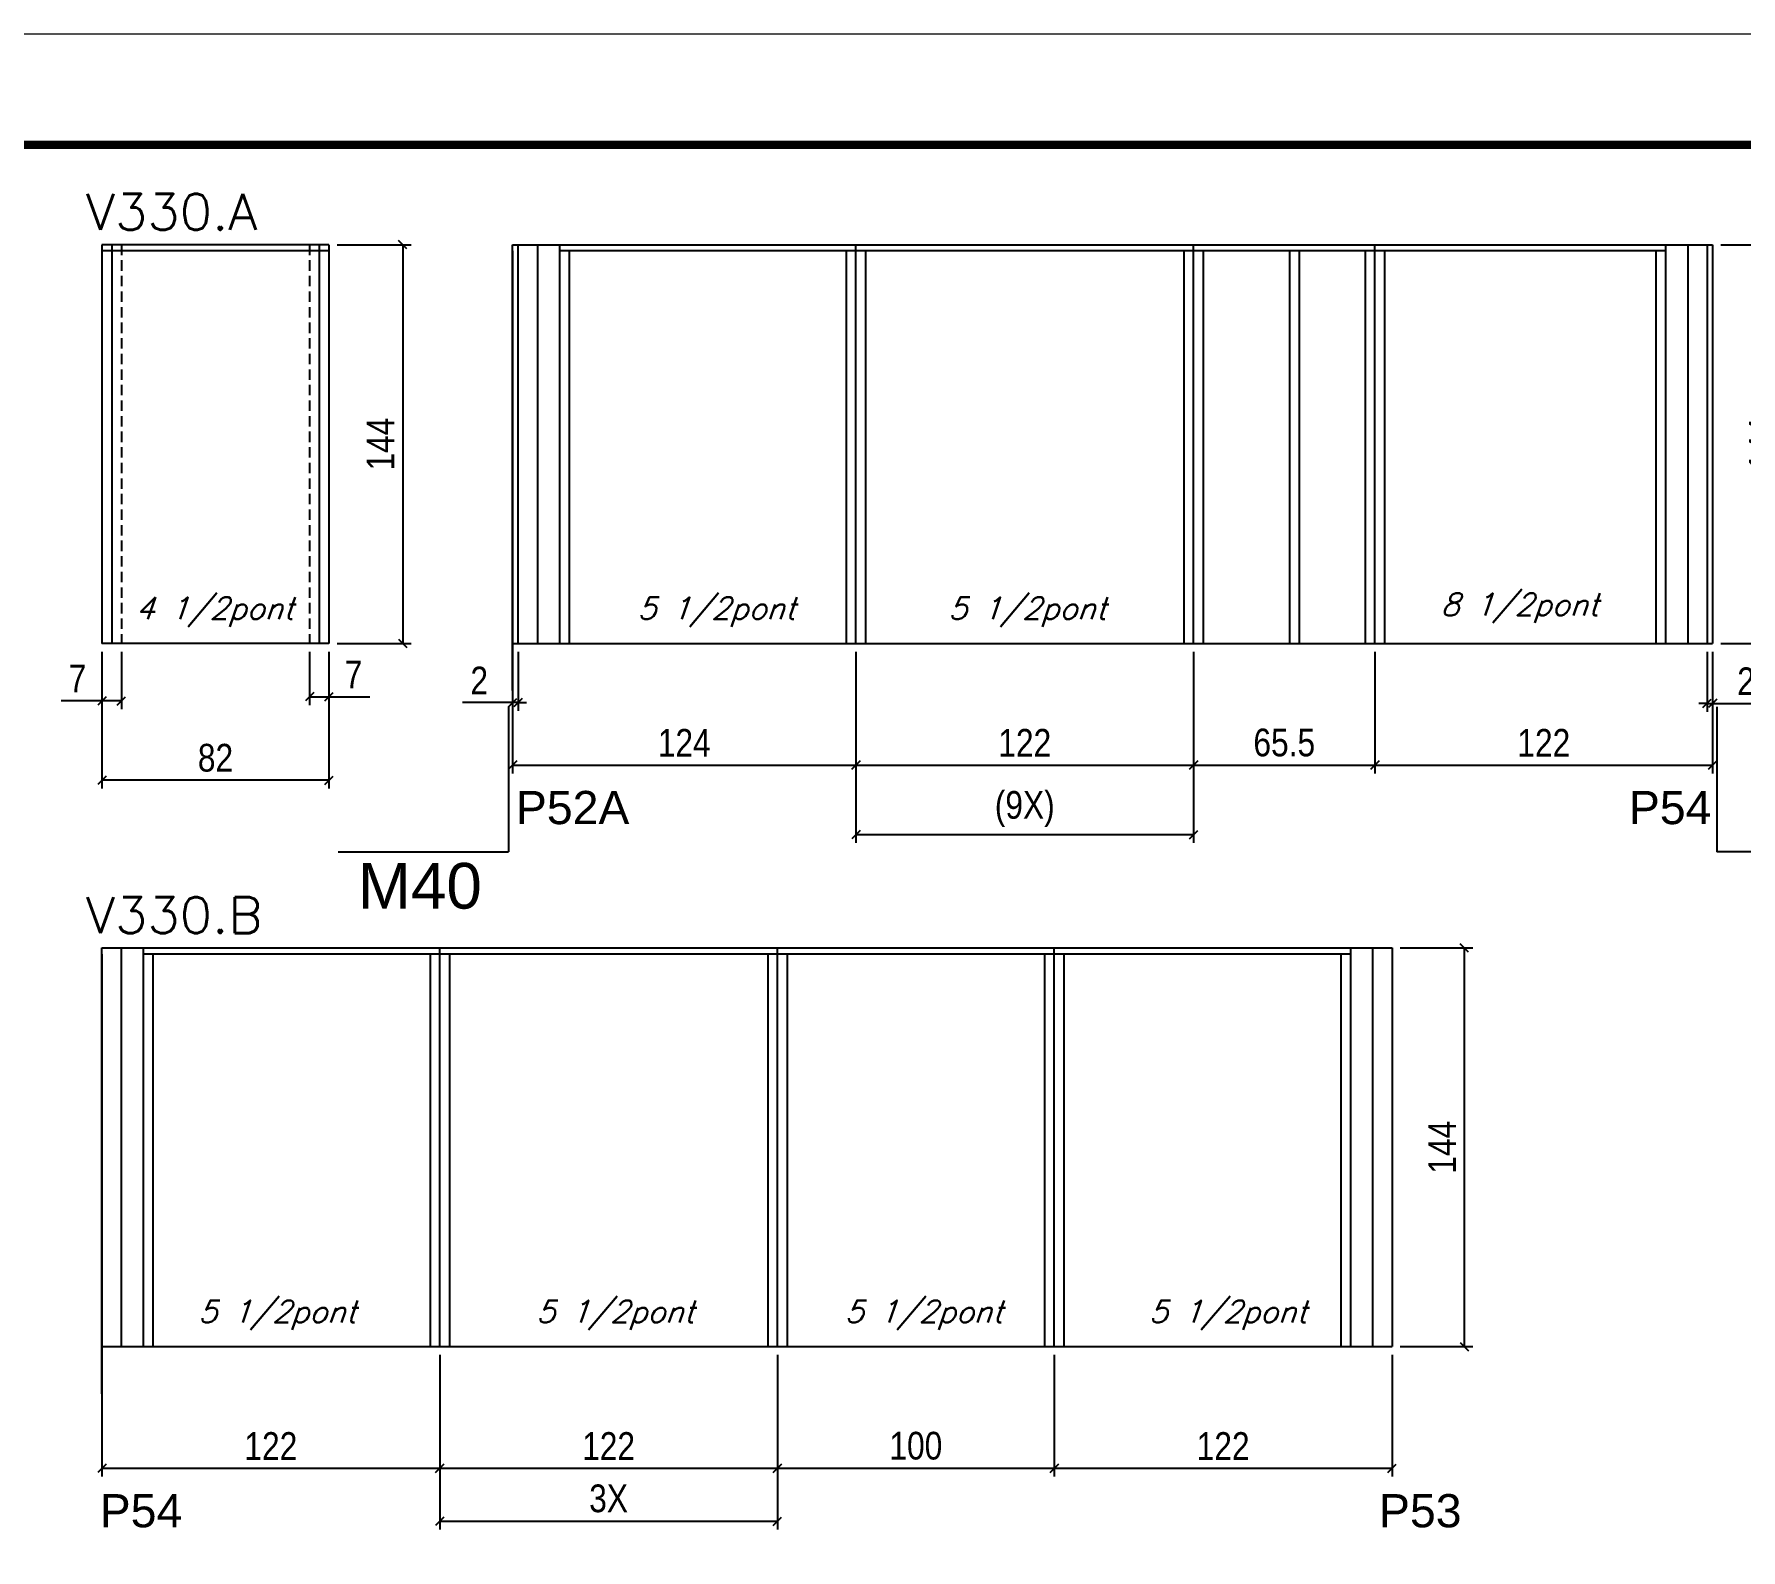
# Model space of a CAD drawing. Extents: x 137137 to 143418, y 10464 to 34486.
# Drawn here: x 142254 to 142871, y 23601 to 24149 of the extents above; entities that cross this region are included whole.
import ezdxf

# ---------------------------------------------------------------- set-up
doc = ezdxf.new("R2010")
doc.units = 0
doc.linetypes.add('DASHED', pattern=[0.75, 0.5, -0.25])
doc.linetypes.add('HIDDEN', pattern=[0.375, 0.25, -0.125])
for name, color, linetype in [('5', 5, 'Continuous'), ('COTA', 241, 'Continuous'), ('NOMENCLATURA', 7, 'Continuous'), ('Painéis', 200, 'Continuous'), ('SARR_2.2x7', 40, 'Continuous'), ('SARR_3.5x7', 81, 'Continuous'), ('texto', 7, 'Continuous')]:
    doc.layers.add(name, color=color, linetype=linetype)
for name, color, linetype, lineweight in [('Folhas', 255, 'Continuous', 9), ('SARRAFO DE PRESSAO', 251, 'DASHED', 9), ('Texto Seção', 7, 'Continuous', 15)]:
    doc.layers.add(name, color=color, linetype=linetype, lineweight=lineweight)
doc.styles.add('COTA TECNICA', font='techl___.ttf', dxfattribs={"height": 10})
doc.styles.add('REGUA-120', font='ROMANS.shx', dxfattribs={"height": 15})
doc.styles.add('Romans', font='romans.shx')
doc.styles.get("Standard").update_dxf_attribs({"font": 'arial.ttf'})
doc.dimstyles.new('PAINEL', dxfattribs={"dimtxt": 10, "dimasz": 3, "dimexe": 3, "dimexo": 3, "dimgap": 3, "dimtad": 1, "dimdec": 1, "dimzin": 12, "dimdsep": 46, "dimtxsty": 'COTA TECNICA', "dimblk1": 'OBLIQUE', "dimblk2": 'OBLIQUE', "dimsah": 1, "dimcen": 0.9, "dimclrd": 4, "dimclre": 4, "dimclrt": 240, "dimadec": 1, "dimazin": 3, "dimtfac": 1, "dimtdec": 1, "dimtmove": 0, "dimatfit": 3, "dimfxl": 1, "dimtolj": 1, "dimtzin": 12, "dimarcsym": 0})

# ---------------------------------------------------------------- blocks, each defined once
blk = doc.blocks.new('9999999999')
at = {"layer": 'Folhas'}
blk.add_lwpolyline([(98138.98, 34190.21), (99623.98, 34190.21), (99623.98, 35240.21), (98138.98, 35240.21)], close=True, dxfattribs=at)
at = {"layer": 'Folhas', "color": 30, "const_width": 3}
blk.add_lwpolyline([(98213.98, 34230.21), (99583.98, 34230.21), (99583.98, 35200.21), (98213.98, 35200.21)], close=True, dxfattribs=at)
blk = doc.blocks.new('_Oblique')
at = {"color": 0, "linetype": 'ByBlock', "lineweight": -2}
blk.add_line((-0.5, -0.5), (0.5, 0.5), dxfattribs=at)
blk = doc.blocks.new('*D1143')
at = {"layer": 'COTA', "color": 4, "linetype": 'ByBlock', "lineweight": -2, "transparency": 16777216}
for p, q in [((142426.86, 23937.98), (142426.86, 23881.58)), ((142550.86, 23925.53), (142550.86, 23881.58)), ((142426.86, 23884.58), (142550.86, 23884.58))]:
    blk.add_line(p, q, dxfattribs=at)
at = {"layer": 'Defpoints', "color": 0, "linetype": 'ByBlock', "transparency": 16777216}
for p in [(142426.86, 23940.98), (142550.86, 23928.53), (142550.86, 23884.58)]:
    blk.add_point(p, dxfattribs=at)
at = {"layer": 'COTA', "color": 4, "linetype": 'ByBlock', "lineweight": -2, "transparency": 16777216, "xscale": 3, "yscale": 3, "zscale": 3, "rotation": 180}
blk.add_blockref('_Oblique', (142426.86, 23884.58), dxfattribs=at)
at = {"layer": 'COTA', "color": 4, "linetype": 'ByBlock', "lineweight": -2, "transparency": 16777216, "xscale": 3, "yscale": 3, "zscale": 3}
blk.add_blockref('_Oblique', (142550.86, 23884.58), dxfattribs=at)
at = {"layer": 'COTA', "color": 240, "linetype": 'ByBlock', "transparency": 16777216, "insert": (142488.86, 23892.65), "char_height": 10, "attachment_point": 5, "style": 'COTA TECNICA'}
blk.add_mtext('\\A1;124', dxfattribs=at)
blk = doc.blocks.new('*D1162')
at = {"layer": 'COTA', "color": 4, "lineweight": -2, "ltscale": 25, "transparency": 16777216}
for p, q in [((142550.86, 23925.53), (142550.86, 23856.5)), ((142672.86, 23925.53), (142672.86, 23856.5)), ((142550.86, 23859.5), (142672.86, 23859.5))]:
    blk.add_line(p, q, dxfattribs=at)
at = {"layer": 'Defpoints', "color": 0, "ltscale": 25, "transparency": 16777216}
for p in [(142550.86, 23928.53), (142672.86, 23928.53), (142672.86, 23859.5)]:
    blk.add_point(p, dxfattribs=at)
at = {"layer": 'COTA', "color": 4, "lineweight": -2, "ltscale": 25, "transparency": 16777216, "xscale": 3, "yscale": 3, "zscale": 3, "rotation": 180}
blk.add_blockref('_Oblique', (142550.86, 23859.5), dxfattribs=at)
at = {"layer": 'COTA', "color": 4, "lineweight": -2, "ltscale": 25, "transparency": 16777216, "xscale": 3, "yscale": 3, "zscale": 3}
blk.add_blockref('_Oblique', (142672.86, 23859.5), dxfattribs=at)
at = {"layer": 'COTA', "color": 240, "ltscale": 25, "transparency": 16777216, "insert": (142611.86, 23868.72), "char_height": 10, "attachment_point": 5, "style": 'COTA TECNICA'}
blk.add_mtext('\\A1;(9X)', dxfattribs=at)
blk = doc.blocks.new('*D1144')
at = {"layer": 'COTA', "color": 4, "lineweight": -2, "ltscale": 25, "transparency": 16777216}
for p, q in [((142738.36, 23925.53), (142738.36, 23881.58)), ((142860.36, 23925.53), (142860.36, 23881.58)), ((142738.36, 23884.58), (142860.36, 23884.58))]:
    blk.add_line(p, q, dxfattribs=at)
at = {"layer": 'Defpoints', "color": 0, "ltscale": 25, "transparency": 16777216}
for p in [(142738.36, 23928.53), (142860.36, 23928.53), (142860.36, 23884.58)]:
    blk.add_point(p, dxfattribs=at)
at = {"layer": 'COTA', "color": 4, "lineweight": -2, "ltscale": 25, "transparency": 16777216, "xscale": 3, "yscale": 3, "zscale": 3, "rotation": 180}
blk.add_blockref('_Oblique', (142738.36, 23884.58), dxfattribs=at)
at = {"layer": 'COTA', "color": 4, "lineweight": -2, "ltscale": 25, "transparency": 16777216, "xscale": 3, "yscale": 3, "zscale": 3}
blk.add_blockref('_Oblique', (142860.36, 23884.58), dxfattribs=at)
at = {"layer": 'COTA', "color": 240, "ltscale": 25, "transparency": 16777216, "insert": (142799.36, 23892.64), "char_height": 10, "attachment_point": 5, "style": 'COTA TECNICA'}
blk.add_mtext('\\A1;122', dxfattribs=at)
blk = doc.blocks.new('*D1163')
at = {"layer": 'COTA', "color": 4, "lineweight": -2, "ltscale": 25, "transparency": 16777216}
for p, q in [((142863.36, 24072.53), (142889.54, 24072.53)), ((142886.54, 23928.53), (142886.54, 24072.53)), ((142863.36, 23928.53), (142889.54, 23928.53))]:
    blk.add_line(p, q, dxfattribs=at)
at = {"layer": 'Defpoints', "color": 0, "ltscale": 25, "transparency": 16777216}
for p in [(142860.36, 24072.53), (142886.54, 24072.53), (142860.36, 23928.53)]:
    blk.add_point(p, dxfattribs=at)
at = {"layer": 'COTA', "color": 4, "lineweight": -2, "ltscale": 25, "transparency": 16777216, "xscale": 3, "yscale": 3, "zscale": 3}
for p, rotation in [((142886.54, 24072.53), 90), ((142886.54, 23928.53), 270)]:
    blk.add_blockref('_Oblique', p, dxfattribs=dict(at, rotation=rotation))
at = {"layer": 'COTA', "color": 240, "ltscale": 25, "transparency": 16777216, "insert": (142878.47, 24000.53), "char_height": 10, "attachment_point": 5, "rotation": 90, "style": 'COTA TECNICA'}
blk.add_mtext('\\A1;144', dxfattribs=at)
blk = doc.blocks.new('*D1164')
at = {"layer": 'COTA', "color": 4, "lineweight": -2, "ltscale": 25, "transparency": 16777216}
for p, q in [((142426.86, 23925.53), (142426.86, 23904.15)), ((142428.86, 23925.53), (142428.86, 23904.15)), ((142426.86, 23907.15), (142408.74, 23907.15)), ((142428.86, 23907.15), (142426.86, 23907.15)), ((142428.86, 23907.15), (142431.86, 23907.15))]:
    blk.add_line(p, q, dxfattribs=at)
at = {"layer": 'Defpoints', "color": 0, "ltscale": 25, "transparency": 16777216}
for p in [(142426.86, 23928.53), (142428.86, 23928.53), (142426.86, 23907.15)]:
    blk.add_point(p, dxfattribs=at)
at = {"layer": 'COTA', "color": 4, "lineweight": -2, "ltscale": 25, "transparency": 16777216, "xscale": 3, "yscale": 3, "zscale": 3}
blk.add_blockref('_Oblique', (142426.86, 23907.15), dxfattribs=at)
at = {"layer": 'COTA', "color": 4, "lineweight": -2, "ltscale": 25, "transparency": 16777216, "xscale": 3, "yscale": 3, "zscale": 3, "rotation": 180}
blk.add_blockref('_Oblique', (142428.86, 23907.15), dxfattribs=at)
at = {"layer": 'COTA', "color": 240, "ltscale": 25, "transparency": 16777216, "insert": (142414.8, 23915.15), "char_height": 10, "attachment_point": 5, "style": 'COTA TECNICA'}
blk.add_mtext('\\A1;2', dxfattribs=at)
blk = doc.blocks.new('*D1166')
at = {"layer": 'COTA', "color": 4, "lineweight": -2, "ltscale": 25, "transparency": 16777216}
for p, q in [((142278.53, 23925.53), (142278.53, 23876.1)), ((142360.53, 23925.53), (142360.53, 23876.1)), ((142360.53, 23879.1), (142278.53, 23879.1))]:
    blk.add_line(p, q, dxfattribs=at)
at = {"layer": 'Defpoints', "color": 0, "ltscale": 25, "transparency": 16777216}
for p in [(142278.53, 23928.53), (142360.53, 23928.53), (142278.53, 23879.1)]:
    blk.add_point(p, dxfattribs=at)
at = {"layer": 'COTA', "color": 4, "lineweight": -2, "ltscale": 25, "transparency": 16777216, "xscale": 3, "yscale": 3, "zscale": 3, "rotation": 180}
blk.add_blockref('_Oblique', (142278.53, 23879.1), dxfattribs=at)
at = {"layer": 'COTA', "color": 4, "lineweight": -2, "ltscale": 25, "transparency": 16777216, "xscale": 3, "yscale": 3, "zscale": 3}
blk.add_blockref('_Oblique', (142360.53, 23879.1), dxfattribs=at)
at = {"layer": 'COTA', "color": 240, "ltscale": 25, "transparency": 16777216, "insert": (142319.53, 23887.19), "char_height": 10, "attachment_point": 5, "style": 'COTA TECNICA'}
blk.add_mtext('\\A1;82', dxfattribs=at)
blk = doc.blocks.new('*D1167')
at = {"layer": 'COTA', "color": 4, "lineweight": -2, "ltscale": 25, "transparency": 16777216}
for p, q in [((142363.53, 24072.53), (142390.17, 24072.53)), ((142387.17, 24072.53), (142387.17, 23928.53)), ((142363.53, 23928.53), (142390.17, 23928.53))]:
    blk.add_line(p, q, dxfattribs=at)
at = {"layer": 'Defpoints', "color": 0, "ltscale": 25, "transparency": 16777216}
for p in [(142360.53, 24072.53), (142360.53, 23928.53), (142387.17, 23928.53)]:
    blk.add_point(p, dxfattribs=at)
at = {"layer": 'COTA', "color": 4, "lineweight": -2, "ltscale": 25, "transparency": 16777216, "xscale": 3, "yscale": 3, "zscale": 3}
for p, rotation in [((142387.17, 24072.53), 90), ((142387.17, 23928.53), 270)]:
    blk.add_blockref('_Oblique', p, dxfattribs=dict(at, rotation=rotation))
at = {"layer": 'COTA', "color": 240, "ltscale": 25, "transparency": 16777216, "insert": (142379.1, 24000.53), "char_height": 10, "attachment_point": 5, "rotation": 90, "style": 'COTA TECNICA'}
blk.add_mtext('\\A1;144', dxfattribs=at)
blk = doc.blocks.new('*D1155')
at = {"layer": 'COTA', "color": 4, "lineweight": -2, "ltscale": 25, "transparency": 16777216}
for p, q in [((142278.53, 23925.53), (142278.53, 23904.76)), ((142285.53, 23925.53), (142285.53, 23904.76)), ((142278.53, 23907.76), (142263.8, 23907.76)), ((142285.53, 23907.76), (142278.53, 23907.76))]:
    blk.add_line(p, q, dxfattribs=at)
at = {"layer": 'Defpoints', "color": 0, "ltscale": 25, "transparency": 16777216}
for p in [(142278.53, 23928.53), (142285.53, 23928.53), (142278.53, 23907.76)]:
    blk.add_point(p, dxfattribs=at)
at = {"layer": 'COTA', "color": 4, "lineweight": -2, "ltscale": 25, "transparency": 16777216, "xscale": 3, "yscale": 3, "zscale": 3, "rotation": 180}
blk.add_blockref('_Oblique', (142278.53, 23907.76), dxfattribs=at)
at = {"layer": 'COTA', "color": 4, "lineweight": -2, "ltscale": 25, "transparency": 16777216, "xscale": 3, "yscale": 3, "zscale": 3}
blk.add_blockref('_Oblique', (142285.53, 23907.76), dxfattribs=at)
at = {"layer": 'COTA', "color": 240, "ltscale": 25, "transparency": 16777216, "insert": (142269.66, 23915.83), "char_height": 10, "attachment_point": 5, "style": 'COTA TECNICA'}
blk.add_mtext('\\A1;7', dxfattribs=at)
blk = doc.blocks.new('*D1156')
at = {"layer": 'COTA', "color": 4, "lineweight": -2, "ltscale": 25, "transparency": 16777216}
for p, q in [((142353.53, 23925.53), (142353.53, 23906.26)), ((142360.53, 23925.53), (142360.53, 23906.26)), ((142353.53, 23909.26), (142360.53, 23909.26)), ((142360.53, 23909.26), (142375.26, 23909.26))]:
    blk.add_line(p, q, dxfattribs=at)
at = {"layer": 'Defpoints', "color": 0, "ltscale": 25, "transparency": 16777216}
for p in [(142353.53, 23928.53), (142360.53, 23928.53), (142360.53, 23909.26)]:
    blk.add_point(p, dxfattribs=at)
at = {"layer": 'COTA', "color": 4, "lineweight": -2, "ltscale": 25, "transparency": 16777216, "xscale": 3, "yscale": 3, "zscale": 3, "rotation": 180}
blk.add_blockref('_Oblique', (142353.53, 23909.26), dxfattribs=at)
at = {"layer": 'COTA', "color": 4, "lineweight": -2, "ltscale": 25, "transparency": 16777216, "xscale": 3, "yscale": 3, "zscale": 3}
blk.add_blockref('_Oblique', (142360.53, 23909.26), dxfattribs=at)
at = {"layer": 'COTA', "color": 240, "ltscale": 25, "transparency": 16777216, "insert": (142369.39, 23917.33), "char_height": 10, "attachment_point": 5, "style": 'COTA TECNICA'}
blk.add_mtext('\\A1;7', dxfattribs=at)
blk = doc.blocks.new('*D1133')
at = {"layer": 'COTA', "color": 4, "linetype": 'ByBlock', "lineweight": -2, "transparency": 16777216}
for p, q in [((142278.53, 23684), (142278.53, 23627.6)), ((142400.53, 23671.55), (142400.53, 23627.6)), ((142278.53, 23630.6), (142400.53, 23630.6))]:
    blk.add_line(p, q, dxfattribs=at)
at = {"layer": 'Defpoints', "color": 0, "linetype": 'ByBlock', "transparency": 16777216}
for p in [(142278.53, 23687), (142400.53, 23674.55), (142400.53, 23630.6)]:
    blk.add_point(p, dxfattribs=at)
at = {"layer": 'COTA', "color": 4, "linetype": 'ByBlock', "lineweight": -2, "transparency": 16777216, "xscale": 3, "yscale": 3, "zscale": 3, "rotation": 180}
blk.add_blockref('_Oblique', (142278.53, 23630.6), dxfattribs=at)
at = {"layer": 'COTA', "color": 4, "linetype": 'ByBlock', "lineweight": -2, "transparency": 16777216, "xscale": 3, "yscale": 3, "zscale": 3}
blk.add_blockref('_Oblique', (142400.53, 23630.6), dxfattribs=at)
at = {"layer": 'COTA', "color": 240, "linetype": 'ByBlock', "transparency": 16777216, "insert": (142339.53, 23638.66), "char_height": 10, "attachment_point": 5, "style": 'COTA TECNICA'}
blk.add_mtext('\\A1;122', dxfattribs=at)
blk = doc.blocks.new('*D1134')
at = {"layer": 'COTA', "color": 4, "linetype": 'ByBlock', "lineweight": -2, "transparency": 16777216}
for p, q in [((142400.53, 23671.55), (142400.53, 23627.6)), ((142522.53, 23671.55), (142522.53, 23627.6)), ((142400.53, 23630.6), (142522.53, 23630.6))]:
    blk.add_line(p, q, dxfattribs=at)
at = {"layer": 'Defpoints', "color": 0, "linetype": 'ByBlock', "transparency": 16777216}
for p in [(142400.53, 23674.55), (142522.53, 23674.55), (142522.53, 23630.6)]:
    blk.add_point(p, dxfattribs=at)
at = {"layer": 'COTA', "color": 4, "linetype": 'ByBlock', "lineweight": -2, "transparency": 16777216, "xscale": 3, "yscale": 3, "zscale": 3, "rotation": 180}
blk.add_blockref('_Oblique', (142400.53, 23630.6), dxfattribs=at)
at = {"layer": 'COTA', "color": 4, "linetype": 'ByBlock', "lineweight": -2, "transparency": 16777216, "xscale": 3, "yscale": 3, "zscale": 3}
blk.add_blockref('_Oblique', (142522.53, 23630.6), dxfattribs=at)
at = {"layer": 'COTA', "color": 240, "linetype": 'ByBlock', "transparency": 16777216, "insert": (142461.53, 23638.66), "char_height": 10, "attachment_point": 5, "style": 'COTA TECNICA'}
blk.add_mtext('\\A1;122', dxfattribs=at)
blk = doc.blocks.new('*D1135')
at = {"layer": 'COTA', "color": 4, "lineweight": -2, "ltscale": 25, "transparency": 16777216}
for p, q in [((142622.53, 23671.55), (142622.53, 23627.6)), ((142744.53, 23671.55), (142744.53, 23627.6)), ((142622.53, 23630.6), (142744.53, 23630.6))]:
    blk.add_line(p, q, dxfattribs=at)
at = {"layer": 'Defpoints', "color": 0, "ltscale": 25, "transparency": 16777216}
for p in [(142622.53, 23674.55), (142744.53, 23674.55), (142744.53, 23630.6)]:
    blk.add_point(p, dxfattribs=at)
at = {"layer": 'COTA', "color": 4, "lineweight": -2, "ltscale": 25, "transparency": 16777216, "xscale": 3, "yscale": 3, "zscale": 3, "rotation": 180}
blk.add_blockref('_Oblique', (142622.53, 23630.6), dxfattribs=at)
at = {"layer": 'COTA', "color": 4, "lineweight": -2, "ltscale": 25, "transparency": 16777216, "xscale": 3, "yscale": 3, "zscale": 3}
blk.add_blockref('_Oblique', (142744.53, 23630.6), dxfattribs=at)
at = {"layer": 'COTA', "color": 240, "ltscale": 25, "transparency": 16777216, "insert": (142683.53, 23638.66), "char_height": 10, "attachment_point": 5, "style": 'COTA TECNICA'}
blk.add_mtext('\\A1;122', dxfattribs=at)
blk = doc.blocks.new('*D1161')
at = {"layer": 'COTA', "color": 4, "lineweight": -2, "ltscale": 25, "transparency": 16777216}
for p, q in [((142747.53, 23818.55), (142773.71, 23818.55)), ((142770.71, 23674.55), (142770.71, 23818.55)), ((142747.53, 23674.55), (142773.71, 23674.55))]:
    blk.add_line(p, q, dxfattribs=at)
at = {"layer": 'Defpoints', "color": 0, "ltscale": 25, "transparency": 16777216}
for p in [(142744.53, 23818.55), (142770.71, 23818.55), (142744.53, 23674.55)]:
    blk.add_point(p, dxfattribs=at)
at = {"layer": 'COTA', "color": 4, "lineweight": -2, "ltscale": 25, "transparency": 16777216, "xscale": 3, "yscale": 3, "zscale": 3}
for p, rotation in [((142770.71, 23818.55), 90), ((142770.71, 23674.55), 270)]:
    blk.add_blockref('_Oblique', p, dxfattribs=dict(at, rotation=rotation))
at = {"layer": 'COTA', "color": 240, "ltscale": 25, "transparency": 16777216, "insert": (142762.64, 23746.55), "char_height": 10, "attachment_point": 5, "rotation": 90, "style": 'COTA TECNICA'}
blk.add_mtext('\\A1;144', dxfattribs=at)
blk = doc.blocks.new('*D1152')
at = {"layer": 'COTA', "color": 4, "lineweight": -2, "ltscale": 25, "transparency": 16777216}
for p, q in [((142858.36, 23925.53), (142858.36, 23903.88)), ((142860.36, 23925.53), (142860.36, 23903.88)), ((142858.36, 23906.88), (142855.36, 23906.88)), ((142858.36, 23906.88), (142860.36, 23906.88)), ((142860.36, 23906.88), (142878.47, 23906.88))]:
    blk.add_line(p, q, dxfattribs=at)
at = {"layer": 'Defpoints', "color": 0, "ltscale": 25, "transparency": 16777216}
for p in [(142858.36, 23928.53), (142860.36, 23928.53), (142860.36, 23906.88)]:
    blk.add_point(p, dxfattribs=at)
at = {"layer": 'COTA', "color": 4, "lineweight": -2, "ltscale": 25, "transparency": 16777216, "xscale": 3, "yscale": 3, "zscale": 3}
blk.add_blockref('_Oblique', (142858.36, 23906.88), dxfattribs=at)
at = {"layer": 'COTA', "color": 4, "lineweight": -2, "ltscale": 25, "transparency": 16777216, "xscale": 3, "yscale": 3, "zscale": 3, "rotation": 180}
blk.add_blockref('_Oblique', (142860.36, 23906.88), dxfattribs=at)
at = {"layer": 'COTA', "color": 240, "ltscale": 25, "transparency": 16777216, "insert": (142872.41, 23914.88), "char_height": 10, "attachment_point": 5, "style": 'COTA TECNICA'}
blk.add_mtext('\\A1;2', dxfattribs=at)
blk = doc.blocks.new('*D2030')
at = {"layer": 'COTA', "color": 4, "lineweight": -2, "ltscale": 25, "transparency": 16777216}
for p, q in [((142550.86, 23925.53), (142550.86, 23881.58)), ((142672.86, 23925.53), (142672.86, 23881.58)), ((142550.86, 23884.58), (142672.86, 23884.58))]:
    blk.add_line(p, q, dxfattribs=at)
at = {"layer": 'Defpoints', "color": 0, "ltscale": 25, "transparency": 16777216}
for p in [(142550.86, 23928.53), (142672.86, 23928.53), (142672.86, 23884.58)]:
    blk.add_point(p, dxfattribs=at)
at = {"layer": 'COTA', "color": 4, "lineweight": -2, "ltscale": 25, "transparency": 16777216, "xscale": 3, "yscale": 3, "zscale": 3, "rotation": 180}
blk.add_blockref('_Oblique', (142550.86, 23884.58), dxfattribs=at)
at = {"layer": 'COTA', "color": 4, "lineweight": -2, "ltscale": 25, "transparency": 16777216, "xscale": 3, "yscale": 3, "zscale": 3}
blk.add_blockref('_Oblique', (142672.86, 23884.58), dxfattribs=at)
at = {"layer": 'COTA', "color": 240, "ltscale": 25, "transparency": 16777216, "insert": (142611.86, 23892.64), "char_height": 10, "attachment_point": 5, "style": 'COTA TECNICA'}
blk.add_mtext('\\A1;122', dxfattribs=at)
blk = doc.blocks.new('*D2031')
at = {"layer": 'COTA', "color": 4, "lineweight": -2, "ltscale": 25, "transparency": 16777216}
for p, q in [((142672.86, 23925.53), (142672.86, 23881.58)), ((142738.36, 23925.53), (142738.36, 23881.58)), ((142672.86, 23884.58), (142738.36, 23884.58))]:
    blk.add_line(p, q, dxfattribs=at)
at = {"layer": 'Defpoints', "color": 0, "ltscale": 25, "transparency": 16777216}
for p in [(142672.86, 23928.53), (142738.36, 23928.53), (142738.36, 23884.58)]:
    blk.add_point(p, dxfattribs=at)
at = {"layer": 'COTA', "color": 4, "lineweight": -2, "ltscale": 25, "transparency": 16777216, "xscale": 3, "yscale": 3, "zscale": 3, "rotation": 180}
blk.add_blockref('_Oblique', (142672.86, 23884.58), dxfattribs=at)
at = {"layer": 'COTA', "color": 4, "lineweight": -2, "ltscale": 25, "transparency": 16777216, "xscale": 3, "yscale": 3, "zscale": 3}
blk.add_blockref('_Oblique', (142738.36, 23884.58), dxfattribs=at)
at = {"layer": 'COTA', "color": 240, "ltscale": 25, "transparency": 16777216, "insert": (142705.61, 23892.69), "char_height": 10, "attachment_point": 5, "style": 'COTA TECNICA'}
blk.add_mtext('\\A1;65.5', dxfattribs=at)
blk = doc.blocks.new('*D2032')
at = {"layer": 'COTA', "color": 4, "lineweight": -2, "ltscale": 25, "transparency": 16777216}
for p, q in [((142522.53, 23671.55), (142522.53, 23627.6)), ((142622.53, 23671.55), (142622.53, 23627.6)), ((142522.53, 23630.6), (142622.53, 23630.6))]:
    blk.add_line(p, q, dxfattribs=at)
at = {"layer": 'Defpoints', "color": 0, "ltscale": 25, "transparency": 16777216}
for p in [(142522.53, 23674.55), (142622.53, 23674.55), (142622.53, 23630.6)]:
    blk.add_point(p, dxfattribs=at)
at = {"layer": 'COTA', "color": 4, "lineweight": -2, "ltscale": 25, "transparency": 16777216, "xscale": 3, "yscale": 3, "zscale": 3, "rotation": 180}
blk.add_blockref('_Oblique', (142522.53, 23630.6), dxfattribs=at)
at = {"layer": 'COTA', "color": 4, "lineweight": -2, "ltscale": 25, "transparency": 16777216, "xscale": 3, "yscale": 3, "zscale": 3}
blk.add_blockref('_Oblique', (142622.53, 23630.6), dxfattribs=at)
at = {"layer": 'COTA', "color": 240, "ltscale": 25, "transparency": 16777216, "insert": (142572.53, 23638.71), "char_height": 10, "attachment_point": 5, "style": 'COTA TECNICA'}
blk.add_mtext('\\A1;100', dxfattribs=at)
blk = doc.blocks.new('*D2033')
at = {"layer": 'COTA', "color": 4, "lineweight": -2, "ltscale": 25, "transparency": 16777216}
for p, q in [((142400.53, 23671.55), (142400.53, 23608.47)), ((142522.53, 23671.55), (142522.53, 23608.47)), ((142400.53, 23611.47), (142522.53, 23611.47))]:
    blk.add_line(p, q, dxfattribs=at)
at = {"layer": 'Defpoints', "color": 0, "ltscale": 25, "transparency": 16777216}
for p in [(142400.53, 23674.55), (142522.53, 23674.55), (142522.53, 23611.47)]:
    blk.add_point(p, dxfattribs=at)
at = {"layer": 'COTA', "color": 4, "lineweight": -2, "ltscale": 25, "transparency": 16777216, "xscale": 3, "yscale": 3, "zscale": 3, "rotation": 180}
blk.add_blockref('_Oblique', (142400.53, 23611.47), dxfattribs=at)
at = {"layer": 'COTA', "color": 4, "lineweight": -2, "ltscale": 25, "transparency": 16777216, "xscale": 3, "yscale": 3, "zscale": 3}
blk.add_blockref('_Oblique', (142522.53, 23611.47), dxfattribs=at)
at = {"layer": 'COTA', "color": 240, "ltscale": 25, "transparency": 16777216, "insert": (142461.53, 23619.69), "char_height": 10, "attachment_point": 5, "style": 'COTA TECNICA'}
blk.add_mtext('\\A1;3X', dxfattribs=at)

msp = doc.modelspace()

# ---------------------------------------------------------------- linework, layer by layer
at = {"layer": 'COTA', "linetype": 'ByBlock'}
for p, q in [((142426.86, 23911.53), (142426.86, 23928.53)), ((142278.53, 23657.55), (142278.53, 23674.55))]:
    msp.add_line(p, q, dxfattribs=at)
at = {"layer": 'NOMENCLATURA', "linetype": 'Continuous'}
for p, q in [((142425.36, 23905.65), (142425.36, 23853.25)), ((142861.86, 23905.65), (142861.86, 23853.25)), ((142363.86, 23853.25), (142425.36, 23853.25)), ((142923.35, 23853.25), (142861.86, 23853.25))]:
    msp.add_line(p, q, dxfattribs=at)
at = {"layer": 'Painéis', "linetype": 'ByBlock'}
for p, q in [((142360.53, 24072.53), (142278.53, 24072.53)), ((142278.53, 24072.53), (142278.53, 23928.53)), ((142360.53, 24072.53), (142360.53, 23928.53)), ((142426.86, 24072.53), (142860.36, 24072.53)), ((142426.86, 23928.53), (142426.86, 24072.53)), ((142428.86, 23928.53), (142428.86, 24072.53)), ((142550.86, 23928.53), (142550.86, 24072.53)), ((142672.86, 23928.53), (142672.86, 24072.53)), ((142738.36, 23928.53), (142738.36, 24072.53)), ((142860.36, 23937.53), (142860.36, 23937.53)), ((142360.53, 23928.53), (142278.53, 23928.53)), ((142426.86, 23928.53), (142860.36, 23928.53)), ((142278.53, 23818.55), (142744.53, 23818.55)), ((142278.53, 23674.55), (142278.53, 23818.55)), ((142400.53, 23674.55), (142400.53, 23818.55)), ((142522.53, 23674.55), (142522.53, 23818.55)), ((142622.53, 23674.55), (142622.53, 23818.55)), ((142744.53, 23683.55), (142744.53, 23683.55)), ((142278.53, 23674.55), (142744.53, 23674.55))]:
    msp.add_line(p, q, dxfattribs=at)
at = {"layer": 'Painéis', "ltscale": 25}
for p, q in [((142858.36, 24072.53), (142858.36, 23928.53)), ((142860.36, 24072.53), (142860.36, 23928.53)), ((142744.53, 23818.55), (142744.53, 23674.55))]:
    msp.add_line(p, q, dxfattribs=at)
at = {"layer": 'SARR_2.2x7', "linetype": 'Continuous'}
for p, q in [((142360.53, 24070.33), (142278.53, 24070.33)), ((142426.86, 24070.33), (142426.86, 24072.53)), ((142435.84, 24072.53), (142435.84, 23928.53)), ((142672.86, 24070.33), (142443.86, 24070.33)), ((142843.36, 24070.33), (142672.86, 24070.33)), ((142672.86, 24070.33), (142672.86, 24070.33)), ((142672.86, 24070.33), (142672.86, 24070.33)), ((142851.36, 24072.53), (142851.36, 23928.53)), ((142278.53, 23816.35), (142278.53, 23818.55)), ((142285.51, 23818.55), (142285.51, 23674.55)), ((142737.53, 23818.55), (142737.53, 23674.55)), ((142400.53, 23816.35), (142293.53, 23816.35)), ((142522.53, 23816.35), (142400.53, 23816.35)), ((142729.53, 23816.35), (142522.53, 23816.35)), ((142522.53, 23816.35), (142522.53, 23816.35))]:
    msp.add_line(p, q, dxfattribs=at)
at = {"layer": 'SARR_2.2x7', "linetype": 'HIDDEN', "ltscale": 15}
for p, q in [((142285.53, 24072.53), (142285.53, 23928.53)), ((142353.53, 24072.53), (142353.53, 23928.53))]:
    msp.add_line(p, q, dxfattribs=at)
at = {"layer": 'SARR_3.5x7'}
for p, q in [((142282.03, 24072.53), (142282.03, 23928.53)), ((142357.03, 24072.53), (142357.03, 23928.53)), ((142426.86, 24070.33), (142426.86, 23928.53)), ((142443.86, 23928.53), (142443.86, 24072.53)), ((142447.36, 23928.53), (142447.36, 24070.33)), ((142547.36, 24070.33), (142547.36, 23928.53)), ((142554.36, 24070.33), (142554.36, 23928.53)), ((142669.36, 24070.33), (142669.36, 23928.53)), ((142676.36, 24070.33), (142676.36, 23928.53)), ((142707.54, 24070.33), (142707.54, 23928.53)), ((142711.04, 24070.33), (142711.04, 23928.53)), ((142734.86, 24070.33), (142734.86, 23928.53)), ((142741.86, 24070.33), (142741.86, 23928.53)), ((142839.86, 24070.33), (142839.86, 23928.53)), ((142843.36, 24072.53), (142843.36, 23928.53)), ((142293.53, 23674.55), (142293.53, 23818.55)), ((142729.53, 23818.55), (142729.53, 23674.55)), ((142278.53, 23816.35), (142278.53, 23674.55)), ((142297.03, 23674.55), (142297.03, 23816.35)), ((142397.03, 23816.35), (142397.03, 23674.55)), ((142404.03, 23816.35), (142404.03, 23674.55)), ((142519.03, 23816.35), (142519.03, 23674.55)), ((142526.03, 23816.35), (142526.03, 23674.55)), ((142619.03, 23816.35), (142619.03, 23674.55)), ((142626.03, 23816.35), (142626.03, 23674.55)), ((142726.03, 23816.35), (142726.03, 23674.55))]:
    msp.add_line(p, q, dxfattribs=at)

# ---------------------------------------------------------------- block references
at = {"layer": 'SARRAFO DE PRESSAO', "color": 6, "linetype": 'ByBlock'}
msp.add_blockref('9999999999', (43753.31, -11091.6), dxfattribs=at)

# ---------------------------------------------------------------- texts
at = {"layer": '5', "linetype": 'Continuous'}
for s, p in [('P52A', (142428.04, 23863.26)), ('P54', (142830.09, 23863.26)), ('P54', (142277.71, 23609.29)), ('P53', (142739.83, 23609.29))]:
    msp.add_text(s, height=12, rotation=0.00004, dxfattribs=at).set_placement(p)
at = {"layer": 'NOMENCLATURA', "linetype": 'Continuous'}
msp.add_text('M40', height=16.5, dxfattribs=at).set_placement((142370.92, 23832.76))
at = {"layer": 'texto', "color": 2, "char_height": 8, "attachment_point": 5, "style": 'Romans'}
for s, insert in [('{\\Q19;\\C256;4 1/2pont}', (142319.27, 23939.91)), ('{\\Q19;\\C256;5 1/2pont}', (142500.52, 23939.91)), ('{\\Q19;\\C256;5 1/2pont}', (142612.8, 23939.91)), ('{\\Q19;\\C256;8 1/2pont}', (142790.66, 23941.3)), ('{\\Q19;\\C256;5 1/2pont}', (142341.86, 23685.93)), ('{\\Q19;\\C256;5 1/2pont}', (142463.98, 23685.93)), ('{\\Q19;\\C256;5 1/2pont}', (142575.43, 23685.93)), ('{\\Q19;\\C256;5 1/2pont}', (142685.3, 23685.93))]:
    msp.add_mtext(s, dxfattribs=dict(at, insert=insert))
at = {"layer": 'Texto Seção', "style": 'REGUA-120', "width": 1.05}
for s, p in [('V330.A', (142272.7, 24077.91)), ('V330.B', (142272.7, 23823.94))]:
    msp.add_text(s, height=13, dxfattribs=at).set_placement(p)

# ---------------------------------------------------------------- dimensions: what is measured, and where the dimension line sits
at = {"layer": 'COTA', "ltscale": 25}
dim = msp.add_linear_dim(base=(142387.17, 23928.53), p1=(142360.53, 24072.53), p2=(142360.53, 23928.53), angle=90, dimstyle='PAINEL', dxfattribs=at)
dim.commit()
dim.dimension.update_dxf_attribs({"geometry": '*D1167', "text_midpoint": (142379.1, 24000.53)})
for base, p1, p2, picture, middle in [((142886.54, 24072.53), (142860.36, 23928.53), (142860.36, 24072.53), '*D1163', (142878.47, 24000.53)), ((142770.71, 23818.55), (142744.53, 23674.55), (142744.53, 23818.55), '*D1161', (142762.64, 23746.55))]:
    dim = msp.add_linear_dim(base=base, p1=p1, p2=p2, angle=90, dimstyle='PAINEL', override={"dimtmove": 1}, dxfattribs=at)
    dim.commit()
    dim.dimension.update_dxf_attribs({"geometry": picture, "text_midpoint": middle})
at = {"layer": 'COTA', "linetype": 'ByBlock'}
for base, p1, p2, picture, middle in [((142550.86, 23884.58), (142426.86, 23940.98), (142550.86, 23928.53), '*D1143', (142488.86, 23892.65)), ((142400.53, 23630.6), (142278.53, 23687), (142400.53, 23674.55), '*D1133', (142339.53, 23638.66))]:
    dim = msp.add_linear_dim(base=base, p1=p1, p2=p2, dimstyle='PAINEL', dxfattribs=at)
    dim.commit()
    dim.dimension.update_dxf_attribs({"geometry": picture, "text_midpoint": middle})
at = {"layer": 'COTA', "ltscale": 25}
for base, p1, p2, picture, middle in [((142278.53, 23907.76), (142285.53, 23928.53), (142278.53, 23928.53), '*D1155', (142269.66, 23915.83)), ((142278.53, 23879.1), (142360.53, 23928.53), (142278.53, 23928.53), '*D1166', (142319.53, 23887.19)), ((142360.53, 23909.26), (142353.53, 23928.53), (142360.53, 23928.53), '*D1156', (142369.39, 23917.33)), ((142426.86, 23907.15), (142428.86, 23928.53), (142426.86, 23928.53), '*D1164', (142414.8, 23915.15)), ((142672.86, 23884.58), (142550.86, 23928.53), (142672.86, 23928.53), '*D2030', (142611.86, 23892.64)), ((142738.36, 23884.58), (142672.86, 23928.53), (142738.36, 23928.53), '*D2031', (142705.61, 23892.69)), ((142860.36, 23884.58), (142738.36, 23928.53), (142860.36, 23928.53), '*D1144', (142799.36, 23892.64)), ((142860.36, 23906.88), (142858.36, 23928.53), (142860.36, 23928.53), '*D1152', (142872.41, 23914.88)), ((142622.53, 23630.6), (142522.53, 23674.55), (142622.53, 23674.55), '*D2032', (142572.53, 23638.71)), ((142744.53, 23630.6), (142622.53, 23674.55), (142744.53, 23674.55), '*D1135', (142683.53, 23638.66))]:
    dim = msp.add_linear_dim(base=base, p1=p1, p2=p2, dimstyle='PAINEL', dxfattribs=at)
    dim.commit()
    dim.dimension.update_dxf_attribs({"geometry": picture, "text_midpoint": middle})
for base, p1, p2, text, picture, middle in [((142672.86, 23859.5), (142550.86, 23928.53), (142672.86, 23928.53), '(9X)', '*D1162', (142611.86, 23868.72)), ((142522.53, 23611.47), (142400.53, 23674.55), (142522.53, 23674.55), '3X', '*D2033', (142461.53, 23619.69))]:
    dim = msp.add_linear_dim(base=base, p1=p1, p2=p2, text=text, dimstyle='PAINEL', dxfattribs=at)
    dim.commit()
    dim.dimension.update_dxf_attribs({"geometry": picture, "text_midpoint": middle})
at = {"layer": 'COTA', "linetype": 'ByBlock'}
dim = msp.add_linear_dim(base=(142522.53, 23630.6), p1=(142400.53, 23674.55), p2=(142522.53, 23674.55), dimstyle='PAINEL', override={"dimtmove": 1}, dxfattribs=at)
dim.commit()
dim.dimension.update_dxf_attribs({"geometry": '*D1134', "text_midpoint": (142461.53, 23638.66)})

doc.saveas('drawing.dxf')
